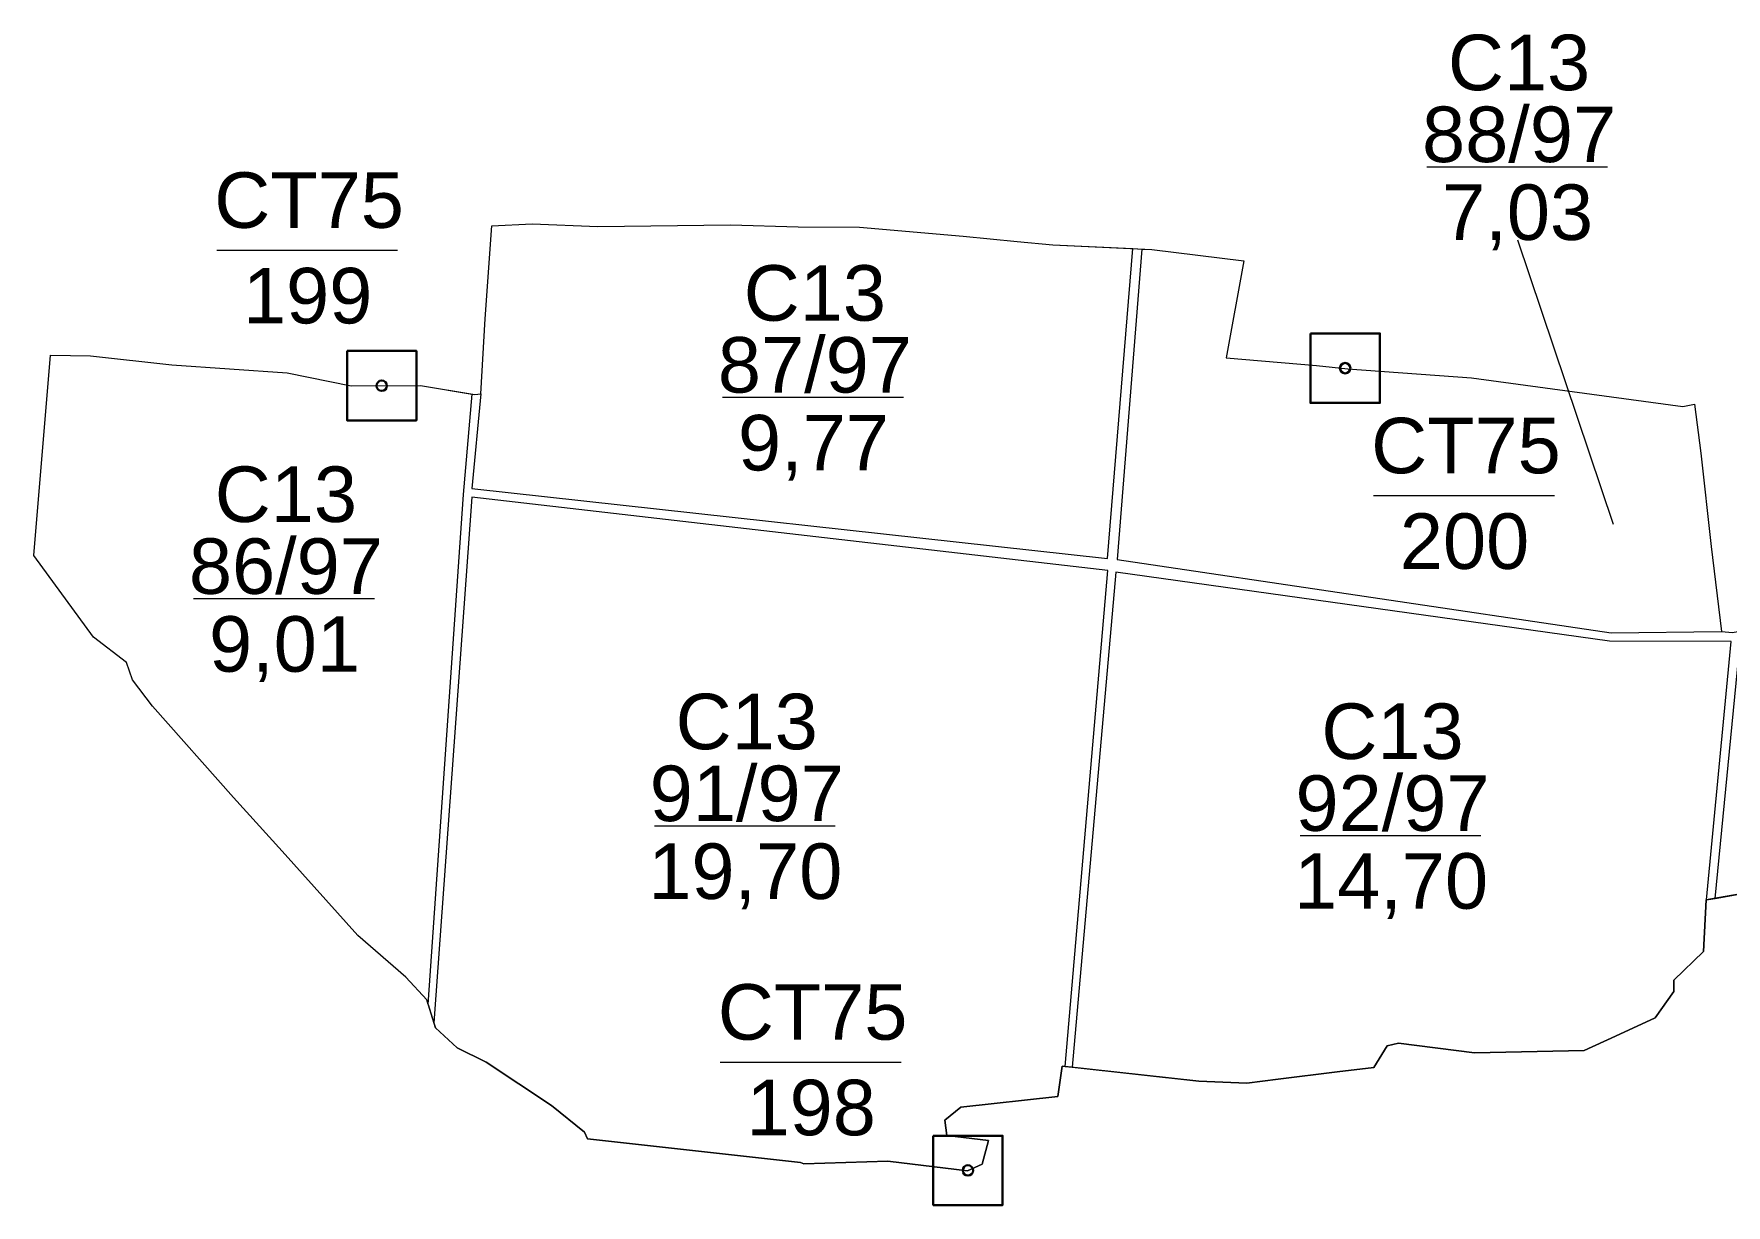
# Model space of a CAD drawing. Header units: metres. Extents: x 414935 to 419426, y 1532610 to 1538392.
# Drawn here: x 416324 to 417544, y 1533645 to 1534489 of the extents above; entities that cross this region are included whole.
import ezdxf
from ezdxf.enums import TextEntityAlignment as Align

# ---------------------------------------------------------------- set-up
doc = ezdxf.new("R2010")
doc.units = ezdxf.units.M
doc.header["$MEASUREMENT"] = 0
doc.layers.add('RanhOne', color=1, linetype='Continuous', lineweight=0)
doc.styles.add('Style-Arial', font='arial.ttf')

# ---------------------------------------------------------------- blocks, each defined once
blk = doc.blocks.new('*U0')
at = {"color": 0, "linetype": 'Continuous', "lineweight": -2, "ltscale": 10, "flags": 128}
blk.add_lwpolyline([(-150, 150), (150, 150), (150, -150), (-150, -150), (-150, 150)], close=True, dxfattribs=at)
at = {"color": 0, "linetype": 'Continuous', "lineweight": -2, "ltscale": 10}
blk.add_circle((-0.02828, 0.016065), 22.5, dxfattribs=at)
blk = doc.blocks.new('*U13')
at = {"layer": 'RanhOne', "color": 3, "linetype": 'Continuous', "lineweight": 13}
blk.add_line((-66.520877, -1.660429), (63.750129, -1.660429), dxfattribs=at)
at = {"layer": 'RanhOne', "color": 3, "linetype": 'Continuous', "lineweight": 13, "style": 'Style-Arial'}
for s, p in [('CT75', (-0.000029, 14.422722)), ('200', (-1.025137, -54.422685))]:
    blk.add_text(s, height=40, dxfattribs=at).set_placement(p, align=Align.CENTER)
blk = doc.blocks.new('*U14')
at = {"layer": 'RanhOne', "color": 3, "linetype": 'Continuous', "lineweight": 13}
blk.add_line((-66.520877, -1.660429), (63.750129, -1.660429), dxfattribs=at)
at = {"layer": 'RanhOne', "color": 3, "linetype": 'Continuous', "lineweight": 13, "style": 'Style-Arial'}
for s, p in [('CT75', (-0.000029, 14.422722)), ('199', (-1.025137, -54.422685))]:
    blk.add_text(s, height=40, dxfattribs=at).set_placement(p, align=Align.CENTER)
blk = doc.blocks.new('*U15')
at = {"layer": 'RanhOne', "color": 3, "linetype": 'Continuous', "lineweight": 13}
blk.add_line((-66.520877, -1.660429), (63.750129, -1.660429), dxfattribs=at)
at = {"layer": 'RanhOne', "color": 3, "linetype": 'Continuous', "lineweight": 13, "style": 'Style-Arial'}
for s, p in [('CT75', (-0.000029, 14.422722)), ('198', (-1.025137, -54.422685))]:
    blk.add_text(s, height=40, dxfattribs=at).set_placement(p, align=Align.CENTER)
blk = doc.blocks.new('*U40')
at = {"layer": 'RanhOne', "color": 3, "linetype": 'Continuous', "lineweight": 13}
blk.add_line((-66.520877, -1.660429), (63.750129, -1.660429), dxfattribs=at)
at = {"layer": 'RanhOne', "color": 3, "linetype": 'Continuous', "lineweight": 13, "style": 'Style-Arial'}
blk.add_text('7,03', height=40, dxfattribs=at).set_placement((-1.025137, -54.422685), align=Align.CENTER)
at = {"layer": 'RanhOne', "color": 3, "linetype": 'Continuous', "lineweight": 13, "insert": (-0.000029, 1.089388), "char_height": 40, "attachment_point": 8, "line_spacing_factor": 0.776524, "style": 'Style-Arial'}
blk.add_mtext('C13\\P88/97', dxfattribs=at)
blk = doc.blocks.new('*U41')
at = {"layer": 'RanhOne', "color": 3, "linetype": 'Continuous', "lineweight": 13}
blk.add_line((-66.520877, -1.660429), (63.750129, -1.660429), dxfattribs=at)
at = {"layer": 'RanhOne', "color": 3, "linetype": 'Continuous', "lineweight": 13, "style": 'Style-Arial'}
blk.add_text('14,70', height=40, dxfattribs=at).set_placement((-1.025137, -54.422685), align=Align.CENTER)
at = {"layer": 'RanhOne', "color": 3, "linetype": 'Continuous', "lineweight": 13, "insert": (-0.000029, 1.089388), "char_height": 40, "attachment_point": 8, "line_spacing_factor": 0.776524, "style": 'Style-Arial'}
blk.add_mtext('C13\\P92/97', dxfattribs=at)
blk = doc.blocks.new('*U42')
at = {"layer": 'RanhOne', "color": 3, "linetype": 'Continuous', "lineweight": 13}
blk.add_line((-66.520877, -1.660429), (63.750129, -1.660429), dxfattribs=at)
at = {"layer": 'RanhOne', "color": 3, "linetype": 'Continuous', "lineweight": 13, "style": 'Style-Arial'}
blk.add_text('19,70', height=40, dxfattribs=at).set_placement((-1.025137, -54.422685), align=Align.CENTER)
at = {"layer": 'RanhOne', "color": 3, "linetype": 'Continuous', "lineweight": 13, "insert": (-0.000029, 1.089388), "char_height": 40, "attachment_point": 8, "line_spacing_factor": 0.776524, "style": 'Style-Arial'}
blk.add_mtext('C13\\P91/97', dxfattribs=at)
blk = doc.blocks.new('*U43')
at = {"layer": 'RanhOne', "color": 3, "linetype": 'Continuous', "lineweight": 13}
blk.add_line((-66.520877, -1.660429), (63.750129, -1.660429), dxfattribs=at)
at = {"layer": 'RanhOne', "color": 3, "linetype": 'Continuous', "lineweight": 13, "style": 'Style-Arial'}
blk.add_text('9,77', height=40, dxfattribs=at).set_placement((-1.025137, -54.422685), align=Align.CENTER)
at = {"layer": 'RanhOne', "color": 3, "linetype": 'Continuous', "lineweight": 13, "insert": (-0.000029, 1.089388), "char_height": 40, "attachment_point": 8, "line_spacing_factor": 0.776524, "style": 'Style-Arial'}
blk.add_mtext('C13\\P87/97', dxfattribs=at)
blk = doc.blocks.new('*U44')
at = {"layer": 'RanhOne', "color": 3, "linetype": 'Continuous', "lineweight": 13}
blk.add_line((-66.520877, -1.660429), (63.750129, -1.660429), dxfattribs=at)
at = {"layer": 'RanhOne', "color": 3, "linetype": 'Continuous', "lineweight": 13, "style": 'Style-Arial'}
blk.add_text('9,01', height=40, dxfattribs=at).set_placement((-1.025137, -54.422685), align=Align.CENTER)
at = {"layer": 'RanhOne', "color": 3, "linetype": 'Continuous', "lineweight": 13, "insert": (-0.000029, 1.089388), "char_height": 40, "attachment_point": 8, "line_spacing_factor": 0.776524, "style": 'Style-Arial'}
blk.add_mtext('C13\\P86/97', dxfattribs=at)

msp = doc.modelspace()

# ---------------------------------------------------------------- linework, layer by layer
at = {"layer": 'RanhOne', "color": 7, "linetype": 'Continuous', "lineweight": 0}
msp.add_line((417393.623759, 1534340.342432), (417462.459011, 1534135.596421), dxfattribs=at)
at = {"layer": 'RanhOne', "color": 3, "linetype": 'Continuous', "lineweight": 0}
for p, q in [((417116.4522, 1534334.099), (417122.7638, 1534333.7906)), ((417529.6859, 1533865.0131), (417535.8423, 1533866.0918)), ((416608.6739, 1533789.6108), (416612.7052, 1533776.4847)), ((417067.5393, 1533745.1052), (417072.6345, 1533744.5407))]:
    msp.add_line(p, q, dxfattribs=at)
at = {"layer": 'RanhOne', "color": 3, "linetype": 'Continuous', "lineweight": 13, "flags": 128}
msp.add_lwpolyline([(417563.91, 1533871.01), (417529.44, 1533864.97), (417527.6115, 1533827.8527), (417506.229, 1533807.167), (417506.283, 1533798.907), (417492.69, 1533780.08), (417464.1726, 1533766.9534), (417441.68, 1533756.6), (417362.59, 1533754.87), (417307.84, 1533761.76), (417299.56, 1533759.92), (417289.9, 1533744.38), (417263.67, 1533741.17), (417220.99, 1533735.95), (417198.4, 1533732.97), (417163.99, 1533734.42), (417065.42, 1533745.34), (417062.32, 1533723.3), (416992.48, 1533715.77), (416980.934, 1533706.252), (416982.39, 1533695.34), (417012.31, 1533691.68), (417007.68, 1533674.57), (416997.306, 1533669.943), (416939.728, 1533676.909), (416879.304, 1533674.85), (416876.82, 1533675.87), (416723.487, 1533692.923), (416721.351, 1533697.735), (416697.405, 1533716.876), (416650.426, 1533748.114), (416629.58, 1533758.47), (416613.8, 1533772.92), (416607.63, 1533793.01), (416592.52, 1533809.35), (416557.98, 1533839.28), (416503.32, 1533900.15), (416468.26, 1533938.87), (416409.89, 1534004.59), (416395.58, 1534023.47), (416391.219, 1534035.967), (416367.516, 1534054.247), (416324.463, 1534113.008), (416336.35, 1534257.41), (416365.19, 1534256.86), (416423.81, 1534250.35), (416506.99, 1534244.65), (416553.2, 1534235.16), (416602.96, 1534235.55), (416642.2, 1534229), (416646.532, 1534229.43), (416649.642, 1534283.611), (416654.44, 1534350.44), (416683.42, 1534351.91), (416730.863, 1534349.972), (416826.325, 1534351.289), (416875.134, 1534349.899), (416919.513, 1534349.59), (416993.99, 1534342.96), (417033.12, 1534339.18), (417058.72, 1534336.92), (417129.94, 1534333.44), (417196.37, 1534325.2), (417183.66, 1534255.54), (417248.703, 1534249.816), (417271.348, 1534247.565), (417360.272, 1534241.067), (417447.132, 1534229.242), (417512.674, 1534220.488), (417520.96, 1534222), (417525.75, 1534186.83), (417533.14, 1534119.59), (417540.56, 1534058.27), (417548.55, 1534057.64)], dxfattribs=at)
at = {"layer": 'RanhOne', "color": 3, "linetype": 'Continuous', "lineweight": 0, "flags": 128}
for points in [[(416646.532, 1534229.43), (416649.642, 1534283.611), (416654.44, 1534350.44), (416683.42, 1534351.91), (416730.863, 1534349.972), (416826.325, 1534351.289), (416875.134, 1534349.899), (416919.513, 1534349.59), (416993.99, 1534342.96), (417033.12, 1534339.18), (417058.72, 1534336.92), (417116.4522, 1534334.099)], [(416646.532, 1534229.43), (416640.151, 1534161.377), (417098.102, 1534110.799), (417116.4522, 1534334.099)], [(417122.7638, 1534333.7906), (417104.958, 1534110.108), (417461.1273, 1534057.3496), (417540.56, 1534058.27)], [(417122.7638, 1534333.7906), (417129.94, 1534333.44), (417196.37, 1534325.2), (417183.66, 1534255.54), (417248.703, 1534249.816), (417271.348, 1534247.565), (417360.272, 1534241.067), (417447.132, 1534229.242), (417512.674, 1534220.488), (417520.96, 1534222), (417525.75, 1534186.83), (417533.14, 1534119.59), (417540.56, 1534058.27)], [(416608.6739, 1533789.6108), (416607.63, 1533793.01), (416592.52, 1533809.35), (416557.98, 1533839.28), (416503.32, 1533900.15), (416468.26, 1533938.87), (416409.89, 1534004.59), (416395.58, 1534023.47), (416391.219, 1534035.967), (416367.516, 1534054.247), (416324.463, 1534113.008), (416336.35, 1534257.41), (416365.19, 1534256.86), (416423.81, 1534250.35), (416506.99, 1534244.65), (416553.2, 1534235.16), (416602.96, 1534235.55), (416640.2531, 1534229.325)], [(416608.6739, 1533789.6108), (416633.985, 1534156.92), (416640.2531, 1534229.325)], [(416640.2531, 1534229.325), (416642.2, 1534229), (416646.532, 1534229.43)], [(417067.5393, 1533745.1052), (417098.396, 1534102.151), (416640.178, 1534155.01), (416612.7052, 1533776.4847)], [(417540.56, 1534058.27), (417548.55, 1534057.64), (417566.41, 1534060.85), (417604.54, 1534068.83), (417644.11, 1534076.72), (417714.09, 1534091.8), (417915.08, 1534133.28), (417975.71, 1534146.16)], [(417535.8423, 1533866.0918), (417554.017, 1534050.576), (417731.2126, 1534086.8854), (417991.456, 1534137.388)], [(417535.8423, 1533866.0918), (417563.91, 1533871.01), (417594.01, 1533876.28), (417709.654, 1533897.797), (417847.033, 1533938.989), (417991.456, 1534137.388)], [(417529.6859, 1533865.0131), (417547.386, 1534051.226), (417459.9072, 1534051.3322), (417104.191, 1534101.141), (417072.6345, 1533744.5407)], [(417072.6345, 1533744.5407), (417163.99, 1533734.42), (417198.4, 1533732.97), (417220.99, 1533735.95), (417263.67, 1533741.17), (417289.9, 1533744.38), (417299.56, 1533759.92), (417307.84, 1533761.76), (417362.59, 1533754.87), (417441.68, 1533756.6), (417464.1726, 1533766.9534), (417492.69, 1533780.08), (417506.283, 1533798.907), (417506.229, 1533807.167), (417527.6115, 1533827.8527), (417529.44, 1533864.97), (417529.6859, 1533865.0131)], [(416612.7052, 1533776.4847), (416613.8, 1533772.92), (416629.58, 1533758.47), (416650.426, 1533748.114), (416697.405, 1533716.876), (416721.351, 1533697.735), (416723.487, 1533692.923), (416876.82, 1533675.87), (416879.304, 1533674.85), (416939.728, 1533676.909), (416997.306, 1533669.943), (417007.68, 1533674.57), (417012.31, 1533691.68), (416982.39, 1533695.34), (416980.934, 1533706.252), (416992.48, 1533715.77), (417062.32, 1533723.3), (417065.42, 1533745.34), (417067.5393, 1533745.1052)]]:
    msp.add_lwpolyline(points, dxfattribs=at)

# ---------------------------------------------------------------- block references
at = {"layer": 'RanhOne', "color": 3, "linetype": 'Continuous', "lineweight": 13}
for name, p in [('*U40', (417394.648896, 1534394.765116)), ('*U14', (416522.779637, 1534334.644316)), ('*U43', (416887.241956, 1534228.739556)), ('*U13', (417356.394977, 1534157.838655)), ('*U44', (416506.102181, 1534083.759488)), ('*U42', (416838.138059, 1533920.072316)), ('*U41', (417303.455944, 1533913.057151)), ('*U15', (416885.61998, 1533749.872023))]:
    msp.add_blockref(name, p, dxfattribs=at)
at = {"layer": 'RanhOne', "color": 3, "linetype": 'Continuous', "lineweight": 30, "ltscale": 1.666667, "xscale": 0.166667, "yscale": 0.166667, "zscale": 0.166667}
for p in [(417269.343, 1534248.014), (416575.11, 1534235.37), (416997.551, 1533670.137)]:
    msp.add_blockref('*U0', p, dxfattribs=at)

doc.saveas('drawing.dxf')
